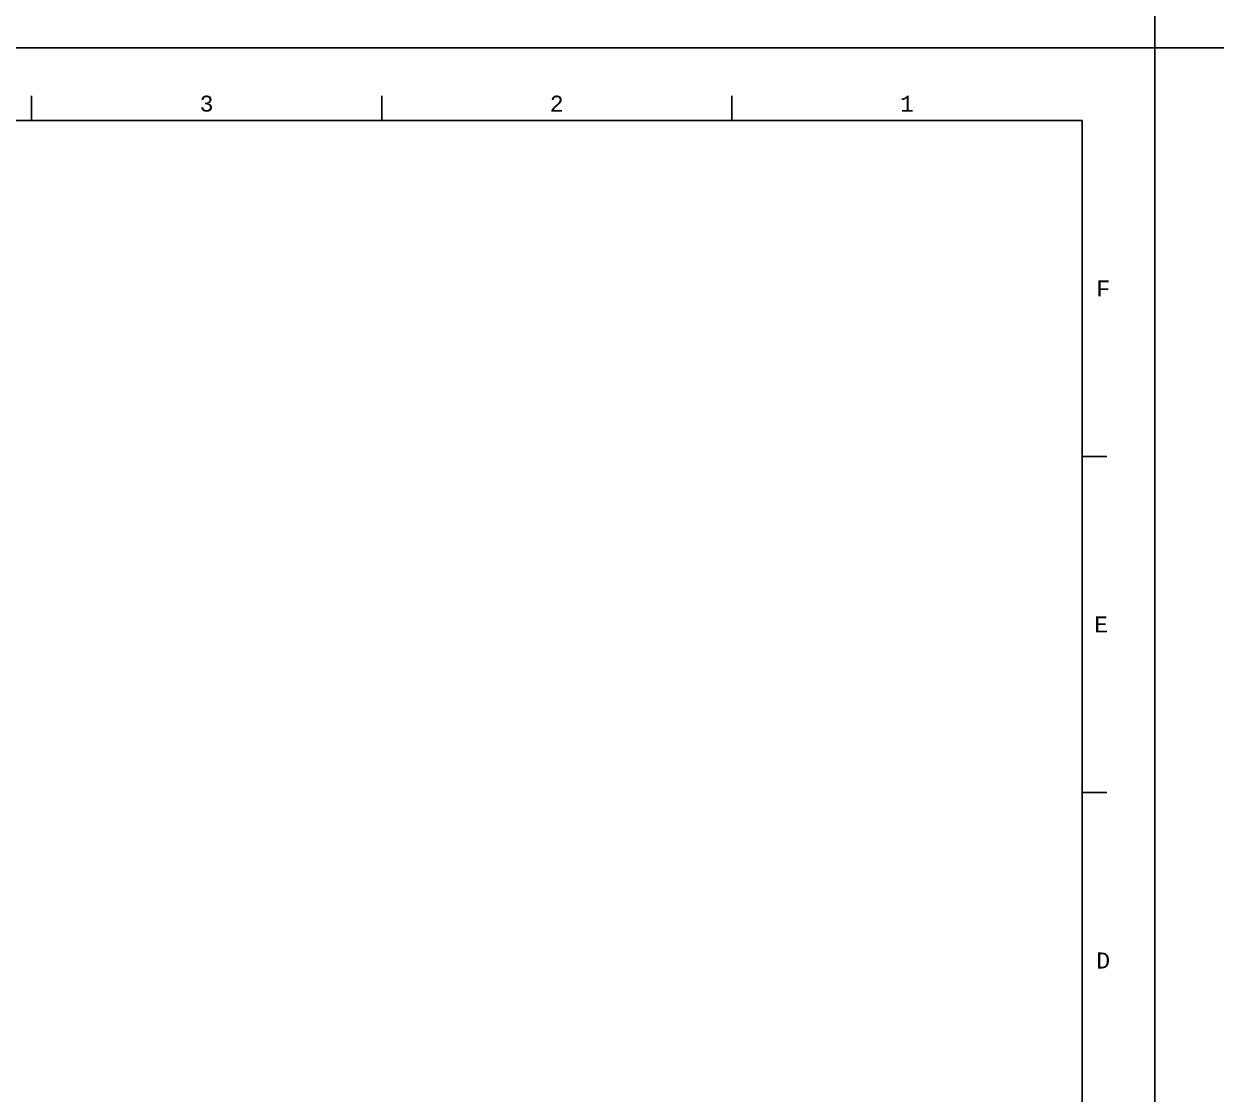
# Model space of a CAD drawing. Header units: feet. Extents: x 1 to 168002, y -59383 to 29717.
# Drawn here: x 110458 to 126845, y -44062 to -29356 of the extents above; entities that cross this region are included whole.
import ezdxf
from ezdxf.enums import TextEntityAlignment as Align

# ---------------------------------------------------------------- set-up
doc = ezdxf.new("R2010")
doc.units = ezdxf.units.FT
doc.header["$LTSCALE"] = 50
doc.header["$MEASUREMENT"] = 0
doc.linetypes.add('CONTINU', pattern=[0])
doc.layers.get('0').update_dxf_attribs({"linetype": 'CONTINUOUS'})
doc.layers.add('Border', color=7, linetype='CONTINUOUS', lineweight=0)
doc.styles.add('TB-1$0$MONOTXT', font='monotxt_.ttf')

# ---------------------------------------------------------------- blocks, each defined once
blk = doc.blocks.new('FORMAT')
at = {"layer": 'Border', "color": 0, "linetype": 'Continuous', "lineweight": 25}
for p, q in [((26562, 28700), (26562, 29041)), ((31375, 28700), (31375, 29041)), ((36187, 28700), (36187, 29041)), ((2500, 28700), (41000, 28700)), ((41000, 28700), (41000, 1000)), ((41343, 24083), (41000, 24083)), ((41343, 19467), (41000, 19467))]:
    blk.add_line(p, q, dxfattribs=at)
blk.add_lwpolyline([(0, 0), (0, 29700), (42000, 29700), (42000, 0)], close=True, dxfattribs=at)
at = {"layer": 'Border', "color": 0, "linetype": 'Continuous', "lineweight": 25, "style": 'TB-1$0$MONOTXT'}
for s, p in [('3', (28968, 29041)), ('2', (33780, 29041)), ('1', (38594, 29041))]:
    blk.add_text(s, height=219, dxfattribs=at).set_placement(p, align=Align.TOP_CENTER)
for s, p in [('F', (41196, 26392)), ('E', (41167, 21775)), ('D', (41196, 17158))]:
    blk.add_text(s, height=220, dxfattribs=at).set_placement(p, align=Align.MIDDLE_LEFT)
blk = doc.blocks.new('TITLE')
at = {"xscale": 0.01, "yscale": 0.01, "zscale": 0.01}
blk.add_blockref('FORMAT', (0, 0), dxfattribs=at)

msp = doc.modelspace()

# ---------------------------------------------------------------- block references
at = {"color": 7, "linetype": 'CONTINU', "ltscale": 100, "xscale": 100, "yscale": 100, "zscale": 100}
for p in [(84001.4, -29683.3, 0.1), (126001.5, -29683.3, 0.1), (84001.4, -59383.3, 0.1)]:
    msp.add_blockref('TITLE', p, dxfattribs=at)

doc.saveas('drawing.dxf')
